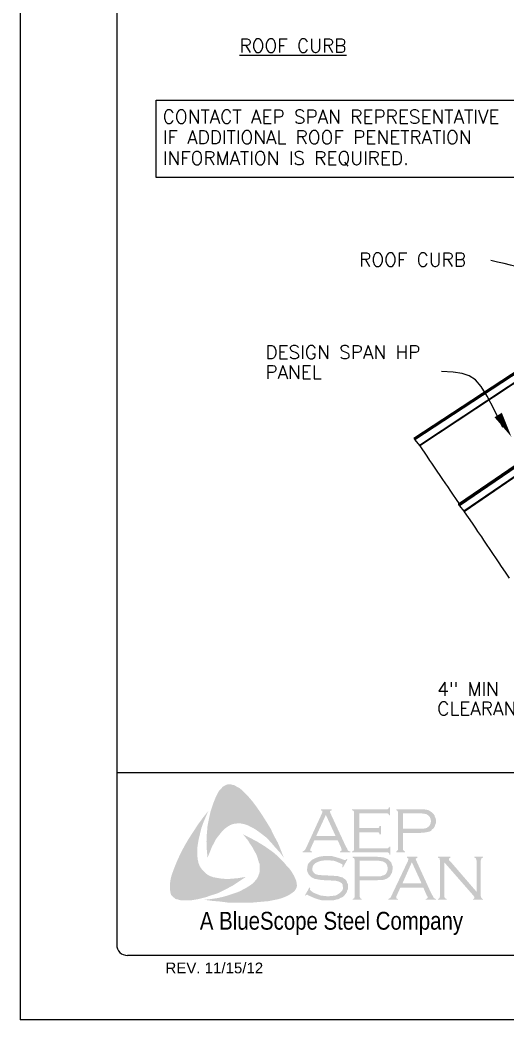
# Model space of a CAD drawing. Extents: x 137.7 to 146.2, y -37.9 to -26.9.
# Drawn here: x 137.71 to 140.54, y -37.87 to -32.06 of the extents above; entities that cross this region are included whole.
import ezdxf

# ---------------------------------------------------------------- set-up
doc = ezdxf.new("R2010")
doc.units = 0
doc.header["$LTSCALE"] = 0.5
doc.header["$MEASUREMENT"] = 0
doc.layers.get('0').update_dxf_attribs({"linetype": 'CONTINUOUS'})
for name, color, linetype in [('BORDER', 9, 'CONTINUOUS'), ('DIM', 4, 'CONTINUOUS'), ('DWG', 2, 'CONTINUOUS'), ('LAYER_1', 160, 'CONTINUOUS')]:
    doc.layers.add(name, color=color, linetype=linetype)
doc.styles.add('ROMAND', font='romand.shx')
doc.styles.get("Standard").update_dxf_attribs({"font": 'romans.shx'})
doc.styles.add('STD', font='simplex.shx', dxfattribs={"height": 0.125})

msp = doc.modelspace()

# ---------------------------------------------------------------- hatches: boundary and pattern name
at = {"layer": 'LAYER_1'}
for points in [[(139.0567, -36.5982), (139.085, -36.6366), (139.1113, -36.675), (139.1356, -36.7135), (139.1619, -36.756), (139.1822, -36.7985), (139.2044, -36.839), (139.2226, -36.8835), (139.2388, -36.926), (139.2166, -36.8956), (139.1903, -36.8673), (139.166, -36.839), (139.1397, -36.8106), (139.1113, -36.7884), (139.081, -36.7661), (139.0648, -36.756), (139.0486, -36.7479), (139.0304, -36.7378), (139.0122, -36.7317), (138.994, -36.7277), (138.9798, -36.7256), (138.9616, -36.7277), (138.9454, -36.7297), (138.9292, -36.7358), (138.9151, -36.7438), (138.9009, -36.754), (138.8888, -36.7641), (138.8726, -36.7823), (138.8584, -36.8005), (138.8442, -36.8187), (138.8341, -36.839), (138.822, -36.8612), (138.8139, -36.8814), (138.7957, -36.926), (138.7916, -36.8814), (138.7896, -36.8329), (138.7916, -36.7884), (138.7957, -36.7418), (138.8038, -36.6993), (138.8139, -36.6548), (138.8281, -36.6123), (138.8442, -36.5719), (138.8564, -36.5476), (138.8645, -36.5354), (138.8746, -36.5253), (138.8827, -36.5152), (138.8948, -36.5071), (138.907, -36.501), (138.9211, -36.499), (138.9313, -36.499), (138.9414, -36.5031), (138.9535, -36.5051), (138.9616, -36.5111), (138.9818, -36.5213), (138.998, -36.5354), (139.0142, -36.5516), (139.0304, -36.5678), (139.0567, -36.5982)], [(138.739, -36.9381), (138.7431, -36.9563), (138.7491, -36.9725), (138.7572, -36.9867), (138.7694, -37.0008), (138.7815, -37.013), (138.7957, -37.0251), (138.8119, -37.0332), (138.8281, -37.0393), (138.8503, -37.0433), (138.8746, -37.0474), (138.8989, -37.0494), (138.9232, -37.0494), (138.9474, -37.0474), (138.9717, -37.0453), (139.0183, -37.0373), (138.9798, -37.0636), (138.9394, -37.0899), (138.8969, -37.1121), (138.8564, -37.1324), (138.8119, -37.1465), (138.7896, -37.1546), (138.7653, -37.1607), (138.7431, -37.1668), (138.7188, -37.1708), (138.6945, -37.1748), (138.6723, -37.1748), (138.6459, -37.1748), (138.6358, -37.1728), (138.6237, -37.1688), (138.6115, -37.1668), (138.6035, -37.1607), (138.5933, -37.1526), (138.5852, -37.1445), (138.5812, -37.1344), (138.5792, -37.1243), (138.5771, -37.104), (138.5771, -37.0838), (138.5792, -37.0615), (138.5832, -37.0413), (138.5893, -37.0211), (138.6035, -36.9826), (138.6217, -36.9381), (138.6419, -36.8956), (138.6642, -36.8531), (138.6884, -36.8126), (138.7147, -36.7722), (138.7411, -36.7317), (138.7694, -36.6933), (138.7997, -36.6548), (138.7714, -36.7216), (138.7593, -36.756), (138.7512, -36.7904), (138.7431, -36.8248), (138.737, -36.8632), (138.737, -36.8814), (138.737, -36.8997), (138.737, -36.9199), (138.739, -36.9381)], [(139.6779, -36.7782), (139.6779, -36.8713), (139.8378, -36.8713), (139.8438, -36.8713), (139.8479, -36.8673), (139.8519, -36.8653), (139.8519, -36.8612), (139.858, -36.8612), (139.858, -36.9077), (139.8519, -36.9077), (139.8519, -36.9017), (139.8479, -36.8976), (139.8438, -36.8956), (139.8378, -36.8956), (139.6354, -36.8956), (139.6354, -36.8895), (139.6435, -36.8875), (139.6455, -36.8835), (139.6476, -36.8814), (139.6476, -36.8734), (139.6476, -36.6649), (139.6476, -36.6589), (139.6455, -36.6548), (139.6415, -36.6508), (139.6354, -36.6508), (139.6354, -36.6447), (139.8357, -36.6447), (139.8418, -36.6447), (139.8459, -36.6427), (139.8479, -36.6386), (139.8519, -36.6326), (139.856, -36.6326), (139.856, -36.6791), (139.8519, -36.6791), (139.8479, -36.673), (139.8459, -36.671), (139.8418, -36.669), (139.8357, -36.669), (139.6779, -36.669), (139.6779, -36.754), (139.7811, -36.754), (139.7872, -36.754), (139.7912, -36.7519), (139.7953, -36.7479), (139.7953, -36.7418), (139.8034, -36.7418), (139.8034, -36.7904), (139.7953, -36.7904), (139.7953, -36.7843), (139.7912, -36.7803), (139.7872, -36.7782), (139.7811, -36.7782), (139.6779, -36.7782)], [(139.2975, -37.0292), (139.3076, -37.0514), (139.3117, -37.0615), (139.3137, -37.0757), (139.3157, -37.0878), (139.3137, -37.098), (139.3076, -37.1101), (139.3016, -37.1202), (139.2854, -37.1324), (139.2672, -37.1445), (139.2489, -37.1526), (139.2287, -37.1607), (139.2085, -37.1668), (139.1882, -37.1708), (139.1478, -37.1789), (139.1012, -37.1829), (139.0567, -37.187), (139.0081, -37.187), (138.9616, -37.187), (138.9151, -37.187), (138.8685, -37.1809), (138.822, -37.1769), (138.7775, -37.1708), (138.8139, -37.1668), (138.8544, -37.1607), (138.8908, -37.1526), (138.9292, -37.1404), (138.9657, -37.1283), (138.9818, -37.1222), (139.0001, -37.1121), (139.0162, -37.104), (139.0324, -37.0939), (139.0486, -37.0838), (139.0648, -37.0696), (139.0749, -37.0575), (139.085, -37.0453), (139.0911, -37.0312), (139.0972, -37.015), (139.0992, -36.9988), (139.0992, -36.9826), (139.0992, -36.9644), (139.0931, -36.9502), (139.0871, -36.928), (139.079, -36.9057), (139.0668, -36.8855), (139.0567, -36.8653), (139.0425, -36.845), (139.0304, -36.8248), (139.0021, -36.7904), (139.0425, -36.8106), (139.085, -36.8329), (139.1275, -36.8592), (139.168, -36.8875), (139.1862, -36.9017), (139.2044, -36.9179), (139.2226, -36.9361), (139.2388, -36.9523), (139.255, -36.9725), (139.2712, -36.9887), (139.2854, -37.0089), (139.2975, -37.0292)], [(139.6091, -36.9361), (139.5828, -36.9826), (139.5788, -36.9806), (139.5808, -36.9705), (139.5808, -36.9664), (139.5788, -36.9644), (139.5666, -36.9583), (139.5484, -36.9502), (139.5302, -36.9442), (139.51, -36.9421), (139.4897, -36.9421), (139.4735, -36.9421), (139.4574, -36.9442), (139.4432, -36.9482), (139.429, -36.9543), (139.4189, -36.9604), (139.4108, -36.9705), (139.4068, -36.9786), (139.4047, -36.9907), (139.4047, -36.9988), (139.4088, -37.0069), (139.4149, -37.015), (139.423, -37.0211), (139.4331, -37.0251), (139.4472, -37.0271), (139.4897, -37.0292), (139.5262, -37.0312), (139.5525, -37.0332), (139.5666, -37.0373), (139.5808, -37.0413), (139.5889, -37.0474), (139.595, -37.0514), (139.601, -37.0575), (139.6051, -37.0636), (139.6071, -37.0717), (139.6111, -37.0777), (139.6132, -37.0878), (139.6132, -37.0959), (139.6111, -37.1121), (139.6071, -37.1182), (139.6051, -37.1263), (139.601, -37.1324), (139.597, -37.1384), (139.5848, -37.1526), (139.5767, -37.1566), (139.5666, -37.1607), (139.5585, -37.1668), (139.5464, -37.1688), (139.5241, -37.1748), (139.4978, -37.1748), (139.4695, -37.1748), (139.4553, -37.1728), (139.4412, -37.1688), (139.4169, -37.1607), (139.3845, -37.1465), (139.3744, -37.1404), (139.3704, -37.1425), (139.3663, -37.1465), (139.3623, -37.1445), (139.3886, -37.098), (139.3926, -37.102), (139.3906, -37.1121), (139.3926, -37.1141), (139.3967, -37.1182), (139.4128, -37.1303), (139.4331, -37.1384), (139.4553, -37.1465), (139.4756, -37.1485), (139.4958, -37.1506), (139.5181, -37.1485), (139.5383, -37.1465), (139.5545, -37.1384), (139.5666, -37.1303), (139.5747, -37.1222), (139.5808, -37.1141), (139.5828, -37.106), (139.5828, -37.098), (139.5808, -37.0858), (139.5808, -37.0818), (139.5767, -37.0757), (139.5687, -37.0696), (139.5565, -37.0636), (139.5464, -37.0615), (139.5383, -37.0595), (139.4837, -37.0575), (139.4553, -37.0555), (139.4331, -37.0514), (139.4189, -37.0494), (139.4027, -37.0413), (139.3967, -37.0373), (139.3926, -37.0332), (139.3865, -37.0271), (139.3825, -37.0211), (139.3784, -37.013), (139.3764, -37.0069), (139.3744, -36.9988), (139.3744, -36.9927), (139.3764, -36.9786), (139.3784, -36.9664), (139.3845, -36.9563), (139.3946, -36.9462), (139.4027, -36.9381), (139.4128, -36.9341), (139.423, -36.928), (139.4351, -36.9239), (139.4472, -36.9199), (139.4614, -36.9179), (139.4756, -36.9158), (139.4918, -36.9158), (139.516, -36.9158), (139.5383, -36.9219), (139.5606, -36.928), (139.5869, -36.9381), (139.595, -36.9401), (139.599, -36.9381), (139.603, -36.9341), (139.6091, -36.9361)], [(140.1716, -36.9523), (140.1716, -37.1485), (140.1737, -37.1566), (140.1757, -37.1607), (140.1797, -37.1627), (140.1858, -37.1668), (140.1858, -37.1708), (140.1352, -37.1708), (140.1352, -37.1668), (140.1413, -37.1627), (140.1453, -37.1607), (140.1453, -37.1566), (140.1474, -37.1485), (140.1474, -36.9421), (140.1453, -36.9361), (140.1453, -36.93), (140.1413, -36.928), (140.1352, -36.926), (140.1352, -36.9199), (140.2081, -36.9199), (140.2081, -36.926), (140.2, -36.93), (140.2, -36.932), (140.2, -36.9341), (140.2, -36.9401), (140.2081, -36.9482), (140.3598, -37.1243), (140.3598, -36.9421), (140.3578, -36.9361), (140.3558, -36.93), (140.3538, -36.928), (140.3477, -36.926), (140.3477, -36.9199), (140.3963, -36.9199), (140.3963, -36.926), (140.3902, -36.928), (140.3882, -36.93), (140.3861, -36.9361), (140.3841, -36.9421), (140.3841, -37.1485), (140.3861, -37.1566), (140.3882, -37.1607), (140.3902, -37.1627), (140.3963, -37.1668), (140.3963, -37.1708), (140.3396, -37.1708), (140.3396, -37.1668), (140.3457, -37.1627), (140.3477, -37.1607), (140.3477, -37.1587), (140.3457, -37.1526), (140.3396, -37.1445), (140.1716, -36.9523)]]:
    msp.add_hatch(color=7, dxfattribs=at).paths.add_polyline_path(points)
h = msp.add_hatch(color=7, dxfattribs=at)
edge = h.paths.add_edge_path(flags=16)
edge.add_spline(control_points=[(139.5403, -36.8005), (139.5403, -36.8005), (139.4837, -36.6771), (139.4837, -36.6771), (139.4837, -36.6771), (139.427, -36.8005), (139.427, -36.8005), (139.427, -36.8005), (139.5403, -36.8005), (139.5403, -36.8005), (139.5403, -36.8005), (139.5403, -36.8005), (139.5403, -36.8005), (139.5403, -36.8005), (139.5403, -36.8005), (139.5403, -36.8005)], knot_values=[0, 0, 0, 0, 1, 1, 1, 2, 2, 2, 3, 3, 3, 4, 4, 4, 5, 5, 5, 5], degree=3, periodic=0)
edge = h.paths.add_edge_path()
edge.add_spline(control_points=[(139.5525, -36.8248), (139.5525, -36.8248), (139.4169, -36.8248), (139.4169, -36.8248), (139.4169, -36.8248), (139.3946, -36.8734), (139.3946, -36.8734), (139.3946, -36.8734), (139.3946, -36.8734), (139.3946, -36.8734), (139.3946, -36.8734), (139.3926, -36.8814), (139.3926, -36.8814), (139.3926, -36.8814), (139.3926, -36.8814), (139.3926, -36.8814), (139.3926, -36.8814), (139.3926, -36.8835), (139.3926, -36.8835), (139.3926, -36.8835), (139.3946, -36.8875), (139.3946, -36.8875), (139.3946, -36.8875), (139.4027, -36.8895), (139.4027, -36.8895), (139.4027, -36.8895), (139.4027, -36.8956), (139.4027, -36.8956), (139.4027, -36.8956), (139.3481, -36.8956), (139.3481, -36.8956), (139.3481, -36.8956), (139.3481, -36.8895), (139.3481, -36.8895), (139.3481, -36.8895), (139.3481, -36.8895), (139.3481, -36.8895), (139.3481, -36.8895), (139.3542, -36.8875), (139.3542, -36.8875), (139.3542, -36.8875), (139.3582, -36.8835), (139.3582, -36.8835), (139.3582, -36.8835), (139.3582, -36.8835), (139.3582, -36.8835), (139.3582, -36.8835), (139.3643, -36.8774), (139.3643, -36.8774), (139.3643, -36.8774), (139.3704, -36.8653), (139.3704, -36.8653), (139.3704, -36.8653), (139.4614, -36.667), (139.4614, -36.667), (139.4614, -36.667), (139.4614, -36.667), (139.4614, -36.667), (139.4614, -36.667), (139.4634, -36.6589), (139.4634, -36.6589), (139.4634, -36.6589), (139.4634, -36.6589), (139.4634, -36.6589), (139.4634, -36.6589), (139.4634, -36.6548), (139.4634, -36.6548), (139.4634, -36.6548), (139.4614, -36.6528), (139.4614, -36.6528), (139.4614, -36.6528), (139.4553, -36.6508), (139.4553, -36.6508), (139.4553, -36.6508), (139.4553, -36.6447), (139.4553, -36.6447), (139.4553, -36.6447), (139.5181, -36.6447), (139.5181, -36.6447), (139.5181, -36.6447), (139.5181, -36.6508), (139.5181, -36.6508), (139.5181, -36.6508), (139.5181, -36.6508), (139.5181, -36.6508), (139.5181, -36.6508), (139.51, -36.6528), (139.51, -36.6528), (139.51, -36.6528), (139.5079, -36.6548), (139.5079, -36.6548), (139.5079, -36.6548), (139.5079, -36.6589), (139.5079, -36.6589), (139.5079, -36.6589), (139.5079, -36.6589), (139.5079, -36.6589), (139.5079, -36.6589), (139.51, -36.667), (139.51, -36.667), (139.51, -36.667), (139.599, -36.8592), (139.599, -36.8592), (139.599, -36.8592), (139.599, -36.8592), (139.599, -36.8592), (139.599, -36.8592), (139.6071, -36.8734), (139.6071, -36.8734), (139.6071, -36.8734), (139.6111, -36.8835), (139.6111, -36.8835), (139.6111, -36.8835), (139.6111, -36.8835), (139.6111, -36.8835), (139.6111, -36.8835), (139.6152, -36.8875), (139.6152, -36.8875), (139.6152, -36.8875), (139.6253, -36.8895), (139.6253, -36.8895), (139.6253, -36.8895), (139.6253, -36.8956), (139.6253, -36.8956), (139.6253, -36.8956), (139.5666, -36.8956), (139.5666, -36.8956), (139.5666, -36.8956), (139.5666, -36.8895), (139.5666, -36.8895), (139.5666, -36.8895), (139.5666, -36.8895), (139.5666, -36.8895), (139.5666, -36.8895), (139.5707, -36.8875), (139.5707, -36.8875), (139.5707, -36.8875), (139.5727, -36.8875), (139.5727, -36.8875), (139.5727, -36.8875), (139.5747, -36.8835), (139.5747, -36.8835), (139.5747, -36.8835), (139.5767, -36.8814), (139.5767, -36.8814), (139.5767, -36.8814), (139.5767, -36.8814), (139.5767, -36.8814), (139.5767, -36.8814), (139.5747, -36.8774), (139.5747, -36.8774), (139.5747, -36.8774), (139.5727, -36.8693), (139.5727, -36.8693), (139.5727, -36.8693), (139.5525, -36.8248), (139.5525, -36.8248), (139.5525, -36.8248), (139.5525, -36.8248), (139.5525, -36.8248), (139.5525, -36.8248), (139.5525, -36.8248), (139.5525, -36.8248)], knot_values=[0, 0, 0, 0, 1, 1, 1, 2, 2, 2, 3, 3, 3, 4, 4, 4, 5, 5, 5, 6, 6, 6, 7, 7, 7, 8, 8, 8, 9, 9, 9, 10, 10, 10, 11, 11, 11, 12, 12, 12, 13, 13, 13, 14, 14, 14, 15, 15, 15, 16, 16, 16, 17, 17, 17, 18, 18, 18, 19, 19, 19, 20, 20, 20, 21, 21, 21, 22, 22, 22, 23, 23, 23, 24, 24, 24, 25, 25, 25, 26, 26, 26, 27, 27, 27, 28, 28, 28, 29, 29, 29, 30, 30, 30, 31, 31, 31, 32, 32, 32, 33, 33, 33, 34, 34, 34, 35, 35, 35, 36, 36, 36, 37, 37, 37, 38, 38, 38, 39, 39, 39, 40, 40, 40, 41, 41, 41, 42, 42, 42, 43, 43, 43, 44, 44, 44, 45, 45, 45, 46, 46, 46, 47, 47, 47, 48, 48, 48, 49, 49, 49, 50, 50, 50, 51, 51, 51, 52, 52, 52, 53, 53, 53, 54, 54, 54, 54], degree=3, periodic=0)
h = msp.add_hatch(color=7, dxfattribs=at)
edge = h.paths.add_edge_path(flags=16)
edge.add_spline(control_points=[(139.9329, -36.758), (139.9329, -36.758), (140.026, -36.758), (140.026, -36.758), (140.026, -36.758), (140.026, -36.758), (140.026, -36.758), (140.026, -36.758), (140.0442, -36.758), (140.0442, -36.758), (140.0442, -36.758), (140.0583, -36.756), (140.0583, -36.756), (140.0583, -36.756), (140.0583, -36.756), (140.0583, -36.756), (140.0583, -36.756), (140.0684, -36.754), (140.0684, -36.754), (140.0684, -36.754), (140.0745, -36.7499), (140.0745, -36.7499), (140.0745, -36.7499), (140.0745, -36.7499), (140.0745, -36.7499), (140.0745, -36.7499), (140.0826, -36.7438), (140.0826, -36.7438), (140.0826, -36.7438), (140.0887, -36.7358), (140.0887, -36.7358), (140.0887, -36.7358), (140.0927, -36.7256), (140.0927, -36.7256), (140.0927, -36.7256), (140.0948, -36.7135), (140.0948, -36.7135), (140.0948, -36.7135), (140.0948, -36.7135), (140.0948, -36.7135), (140.0948, -36.7135), (140.0927, -36.7014), (140.0927, -36.7014), (140.0927, -36.7014), (140.0887, -36.6912), (140.0887, -36.6912), (140.0887, -36.6912), (140.0826, -36.6831), (140.0826, -36.6831), (140.0826, -36.6831), (140.0745, -36.6771), (140.0745, -36.6771), (140.0745, -36.6771), (140.0745, -36.6771), (140.0745, -36.6771), (140.0745, -36.6771), (140.0684, -36.673), (140.0684, -36.673), (140.0684, -36.673), (140.0583, -36.671), (140.0583, -36.671), (140.0583, -36.671), (140.0583, -36.671), (140.0583, -36.671), (140.0583, -36.671), (140.0442, -36.669), (140.0442, -36.669), (140.0442, -36.669), (140.026, -36.669), (140.026, -36.669), (140.026, -36.669), (139.9329, -36.669), (139.9329, -36.669), (139.9329, -36.669), (139.9329, -36.758), (139.9329, -36.758), (139.9329, -36.758), (139.9329, -36.758), (139.9329, -36.758), (139.9329, -36.758), (139.9329, -36.758), (139.9329, -36.758)], knot_values=[0, 0, 0, 0, 1, 1, 1, 2, 2, 2, 3, 3, 3, 4, 4, 4, 5, 5, 5, 6, 6, 6, 7, 7, 7, 8, 8, 8, 9, 9, 9, 10, 10, 10, 11, 11, 11, 12, 12, 12, 13, 13, 13, 14, 14, 14, 15, 15, 15, 16, 16, 16, 17, 17, 17, 18, 18, 18, 19, 19, 19, 20, 20, 20, 21, 21, 21, 22, 22, 22, 23, 23, 23, 24, 24, 24, 25, 25, 25, 26, 26, 26, 27, 27, 27, 27], degree=3, periodic=0)
edge = h.paths.add_edge_path()
edge.add_spline(control_points=[(139.9329, -36.7823), (139.9329, -36.7823), (139.9329, -36.8754), (139.9329, -36.8754), (139.9329, -36.8754), (139.9329, -36.8754), (139.9329, -36.8754), (139.9329, -36.8754), (139.9329, -36.8814), (139.9329, -36.8814), (139.9329, -36.8814), (139.9349, -36.8835), (139.9349, -36.8835), (139.9349, -36.8835), (139.9349, -36.8835), (139.9349, -36.8835), (139.9349, -36.8835), (139.9389, -36.8875), (139.9389, -36.8875), (139.9389, -36.8875), (139.943, -36.8895), (139.943, -36.8895), (139.943, -36.8895), (139.943, -36.8956), (139.943, -36.8956), (139.943, -36.8956), (139.8924, -36.8956), (139.8924, -36.8956), (139.8924, -36.8956), (139.8924, -36.8895), (139.8924, -36.8895), (139.8924, -36.8895), (139.8924, -36.8895), (139.8924, -36.8895), (139.8924, -36.8895), (139.8965, -36.8875), (139.8965, -36.8875), (139.8965, -36.8875), (139.9005, -36.8835), (139.9005, -36.8835), (139.9005, -36.8835), (139.9005, -36.8835), (139.9005, -36.8835), (139.9005, -36.8835), (139.9025, -36.8814), (139.9025, -36.8814), (139.9025, -36.8814), (139.9025, -36.8754), (139.9025, -36.8754), (139.9025, -36.8754), (139.9025, -36.6629), (139.9025, -36.6629), (139.9025, -36.6629), (139.9025, -36.6629), (139.9025, -36.6629), (139.9025, -36.6629), (139.9025, -36.6589), (139.9025, -36.6589), (139.9025, -36.6589), (139.9005, -36.6548), (139.9005, -36.6548), (139.9005, -36.6548), (139.9005, -36.6548), (139.9005, -36.6548), (139.9005, -36.6548), (139.8965, -36.6508), (139.8965, -36.6508), (139.8965, -36.6508), (139.8924, -36.6508), (139.8924, -36.6508), (139.8924, -36.6508), (139.8924, -36.6447), (139.8924, -36.6447), (139.8924, -36.6447), (140.0239, -36.6447), (140.0239, -36.6447), (140.0239, -36.6447), (140.0239, -36.6447), (140.0239, -36.6447), (140.0239, -36.6447), (140.0482, -36.6447), (140.0482, -36.6447), (140.0482, -36.6447), (140.0684, -36.6467), (140.0684, -36.6467), (140.0684, -36.6467), (140.0684, -36.6467), (140.0684, -36.6467), (140.0684, -36.6467), (140.0826, -36.6508), (140.0826, -36.6508), (140.0826, -36.6508), (140.0948, -36.6589), (140.0948, -36.6589), (140.0948, -36.6589), (140.0948, -36.6589), (140.0948, -36.6589), (140.0948, -36.6589), (140.1008, -36.6629), (140.1008, -36.6629), (140.1008, -36.6629), (140.1049, -36.667), (140.1049, -36.667), (140.1049, -36.667), (140.115, -36.6791), (140.115, -36.6791), (140.115, -36.6791), (140.115, -36.6791), (140.115, -36.6791), (140.115, -36.6791), (140.117, -36.6872), (140.117, -36.6872), (140.117, -36.6872), (140.1211, -36.6953), (140.1211, -36.6953), (140.1211, -36.6953), (140.1231, -36.7034), (140.1231, -36.7034), (140.1231, -36.7034), (140.1231, -36.7135), (140.1231, -36.7135), (140.1231, -36.7135), (140.1231, -36.7135), (140.1231, -36.7135), (140.1231, -36.7135), (140.1231, -36.7256), (140.1231, -36.7256), (140.1231, -36.7256), (140.119, -36.7358), (140.119, -36.7358), (140.119, -36.7358), (140.115, -36.7479), (140.115, -36.7479), (140.115, -36.7479), (140.1089, -36.756), (140.1089, -36.756), (140.1089, -36.756), (140.1089, -36.756), (140.1089, -36.756), (140.1089, -36.756), (140.1008, -36.7621), (140.1008, -36.7621), (140.1008, -36.7621), (140.0948, -36.7702), (140.0948, -36.7702), (140.0948, -36.7702), (140.0867, -36.7742), (140.0867, -36.7742), (140.0867, -36.7742), (140.0765, -36.7762), (140.0765, -36.7762), (140.0765, -36.7762), (140.0765, -36.7762), (140.0765, -36.7762), (140.0765, -36.7762), (140.0664, -36.7782), (140.0664, -36.7782), (140.0664, -36.7782), (140.0543, -36.7803), (140.0543, -36.7803), (140.0543, -36.7803), (140.0239, -36.7823), (140.0239, -36.7823), (140.0239, -36.7823), (139.9329, -36.7823), (139.9329, -36.7823), (139.9329, -36.7823), (139.9329, -36.7823), (139.9329, -36.7823), (139.9329, -36.7823), (139.9329, -36.7823), (139.9329, -36.7823)], knot_values=[0, 0, 0, 0, 1, 1, 1, 2, 2, 2, 3, 3, 3, 4, 4, 4, 5, 5, 5, 6, 6, 6, 7, 7, 7, 8, 8, 8, 9, 9, 9, 10, 10, 10, 11, 11, 11, 12, 12, 12, 13, 13, 13, 14, 14, 14, 15, 15, 15, 16, 16, 16, 17, 17, 17, 18, 18, 18, 19, 19, 19, 20, 20, 20, 21, 21, 21, 22, 22, 22, 23, 23, 23, 24, 24, 24, 25, 25, 25, 26, 26, 26, 27, 27, 27, 28, 28, 28, 29, 29, 29, 30, 30, 30, 31, 31, 31, 32, 32, 32, 33, 33, 33, 34, 34, 34, 35, 35, 35, 36, 36, 36, 37, 37, 37, 38, 38, 38, 39, 39, 39, 40, 40, 40, 41, 41, 41, 42, 42, 42, 43, 43, 43, 44, 44, 44, 45, 45, 45, 46, 46, 46, 47, 47, 47, 48, 48, 48, 49, 49, 49, 50, 50, 50, 51, 51, 51, 52, 52, 52, 53, 53, 53, 54, 54, 54, 55, 55, 55, 56, 56, 56, 57, 57, 57, 57], degree=3, periodic=0)
h = msp.add_hatch(color=7, dxfattribs=at)
edge = h.paths.add_edge_path(flags=16)
edge.add_spline(control_points=[(139.6799, -37.0352), (139.6799, -37.0352), (139.775, -37.0352), (139.775, -37.0352), (139.775, -37.0352), (139.775, -37.0352), (139.775, -37.0352), (139.775, -37.0352), (139.7933, -37.0352), (139.7933, -37.0352), (139.7933, -37.0352), (139.8054, -37.0332), (139.8054, -37.0332), (139.8054, -37.0332), (139.8054, -37.0332), (139.8054, -37.0332), (139.8054, -37.0332), (139.8155, -37.0292), (139.8155, -37.0292), (139.8155, -37.0292), (139.8236, -37.0271), (139.8236, -37.0271), (139.8236, -37.0271), (139.8236, -37.0271), (139.8236, -37.0271), (139.8236, -37.0271), (139.8317, -37.0211), (139.8317, -37.0211), (139.8317, -37.0211), (139.8378, -37.0109), (139.8378, -37.0109), (139.8378, -37.0109), (139.8418, -37.0008), (139.8418, -37.0008), (139.8418, -37.0008), (139.8438, -36.9887), (139.8438, -36.9887), (139.8438, -36.9887), (139.8438, -36.9887), (139.8438, -36.9887), (139.8438, -36.9887), (139.8418, -36.9786), (139.8418, -36.9786), (139.8418, -36.9786), (139.8378, -36.9664), (139.8378, -36.9664), (139.8378, -36.9664), (139.8317, -36.9583), (139.8317, -36.9583), (139.8317, -36.9583), (139.8236, -36.9523), (139.8236, -36.9523), (139.8236, -36.9523), (139.8236, -36.9523), (139.8236, -36.9523), (139.8236, -36.9523), (139.8155, -36.9482), (139.8155, -36.9482), (139.8155, -36.9482), (139.8054, -36.9462), (139.8054, -36.9462), (139.8054, -36.9462), (139.8054, -36.9462), (139.8054, -36.9462), (139.8054, -36.9462), (139.7933, -36.9442), (139.7933, -36.9442), (139.7933, -36.9442), (139.775, -36.9442), (139.775, -36.9442), (139.775, -36.9442), (139.6799, -36.9442), (139.6799, -36.9442), (139.6799, -36.9442), (139.6799, -37.0352), (139.6799, -37.0352), (139.6799, -37.0352), (139.6799, -37.0352), (139.6799, -37.0352), (139.6799, -37.0352), (139.6799, -37.0352), (139.6799, -37.0352)], knot_values=[0, 0, 0, 0, 1, 1, 1, 2, 2, 2, 3, 3, 3, 4, 4, 4, 5, 5, 5, 6, 6, 6, 7, 7, 7, 8, 8, 8, 9, 9, 9, 10, 10, 10, 11, 11, 11, 12, 12, 12, 13, 13, 13, 14, 14, 14, 15, 15, 15, 16, 16, 16, 17, 17, 17, 18, 18, 18, 19, 19, 19, 20, 20, 20, 21, 21, 21, 22, 22, 22, 23, 23, 23, 24, 24, 24, 25, 25, 25, 26, 26, 26, 27, 27, 27, 27], degree=3, periodic=0)
edge = h.paths.add_edge_path()
edge.add_spline(control_points=[(139.6799, -37.0575), (139.6799, -37.0575), (139.6799, -37.1526), (139.6799, -37.1526), (139.6799, -37.1526), (139.6799, -37.1526), (139.6799, -37.1526), (139.6799, -37.1526), (139.682, -37.1566), (139.682, -37.1566), (139.682, -37.1566), (139.684, -37.1607), (139.684, -37.1607), (139.684, -37.1607), (139.684, -37.1607), (139.684, -37.1607), (139.684, -37.1607), (139.686, -37.1627), (139.686, -37.1627), (139.686, -37.1627), (139.6921, -37.1668), (139.6921, -37.1668), (139.6921, -37.1668), (139.6921, -37.1708), (139.6921, -37.1708), (139.6921, -37.1708), (139.6395, -37.1708), (139.6395, -37.1708), (139.6395, -37.1708), (139.6395, -37.1668), (139.6395, -37.1668), (139.6395, -37.1668), (139.6395, -37.1668), (139.6395, -37.1668), (139.6395, -37.1668), (139.6455, -37.1627), (139.6455, -37.1627), (139.6455, -37.1627), (139.6496, -37.1607), (139.6496, -37.1607), (139.6496, -37.1607), (139.6496, -37.1607), (139.6496, -37.1607), (139.6496, -37.1607), (139.6496, -37.1566), (139.6496, -37.1566), (139.6496, -37.1566), (139.6516, -37.1526), (139.6516, -37.1526), (139.6516, -37.1526), (139.6516, -36.9381), (139.6516, -36.9381), (139.6516, -36.9381), (139.6516, -36.9381), (139.6516, -36.9381), (139.6516, -36.9381), (139.6496, -36.9341), (139.6496, -36.9341), (139.6496, -36.9341), (139.6496, -36.93), (139.6496, -36.93), (139.6496, -36.93), (139.6496, -36.93), (139.6496, -36.93), (139.6496, -36.93), (139.6455, -36.928), (139.6455, -36.928), (139.6455, -36.928), (139.6395, -36.926), (139.6395, -36.926), (139.6395, -36.926), (139.6395, -36.9199), (139.6395, -36.9199), (139.6395, -36.9199), (139.771, -36.9199), (139.771, -36.9199), (139.771, -36.9199), (139.771, -36.9199), (139.771, -36.9199), (139.771, -36.9199), (139.7953, -36.9219), (139.7953, -36.9219), (139.7953, -36.9219), (139.8155, -36.9239), (139.8155, -36.9239), (139.8155, -36.9239), (139.8155, -36.9239), (139.8155, -36.9239), (139.8155, -36.9239), (139.8297, -36.928), (139.8297, -36.928), (139.8297, -36.928), (139.8438, -36.9341), (139.8438, -36.9341), (139.8438, -36.9341), (139.8438, -36.9341), (139.8438, -36.9341), (139.8438, -36.9341), (139.8479, -36.9381), (139.8479, -36.9381), (139.8479, -36.9381), (139.854, -36.9442), (139.854, -36.9442), (139.854, -36.9442), (139.8641, -36.9543), (139.8641, -36.9543), (139.8641, -36.9543), (139.8641, -36.9543), (139.8641, -36.9543), (139.8641, -36.9543), (139.8661, -36.9624), (139.8661, -36.9624), (139.8661, -36.9624), (139.8701, -36.9725), (139.8701, -36.9725), (139.8701, -36.9725), (139.8722, -36.9786), (139.8722, -36.9786), (139.8722, -36.9786), (139.8722, -36.9887), (139.8722, -36.9887), (139.8722, -36.9887), (139.8722, -36.9887), (139.8722, -36.9887), (139.8722, -36.9887), (139.8701, -37.0008), (139.8701, -37.0008), (139.8701, -37.0008), (139.8681, -37.013), (139.8681, -37.013), (139.8681, -37.013), (139.8621, -37.0231), (139.8621, -37.0231), (139.8621, -37.0231), (139.856, -37.0332), (139.856, -37.0332), (139.856, -37.0332), (139.856, -37.0332), (139.856, -37.0332), (139.856, -37.0332), (139.8499, -37.0393), (139.8499, -37.0393), (139.8499, -37.0393), (139.8418, -37.0453), (139.8418, -37.0453), (139.8418, -37.0453), (139.8337, -37.0494), (139.8337, -37.0494), (139.8337, -37.0494), (139.8236, -37.0534), (139.8236, -37.0534), (139.8236, -37.0534), (139.8236, -37.0534), (139.8236, -37.0534), (139.8236, -37.0534), (139.8155, -37.0555), (139.8155, -37.0555), (139.8155, -37.0555), (139.8034, -37.0555), (139.8034, -37.0555), (139.8034, -37.0555), (139.771, -37.0575), (139.771, -37.0575), (139.771, -37.0575), (139.6799, -37.0575), (139.6799, -37.0575), (139.6799, -37.0575), (139.6799, -37.0575), (139.6799, -37.0575), (139.6799, -37.0575), (139.6799, -37.0575), (139.6799, -37.0575)], knot_values=[0, 0, 0, 0, 1, 1, 1, 2, 2, 2, 3, 3, 3, 4, 4, 4, 5, 5, 5, 6, 6, 6, 7, 7, 7, 8, 8, 8, 9, 9, 9, 10, 10, 10, 11, 11, 11, 12, 12, 12, 13, 13, 13, 14, 14, 14, 15, 15, 15, 16, 16, 16, 17, 17, 17, 18, 18, 18, 19, 19, 19, 20, 20, 20, 21, 21, 21, 22, 22, 22, 23, 23, 23, 24, 24, 24, 25, 25, 25, 26, 26, 26, 27, 27, 27, 28, 28, 28, 29, 29, 29, 30, 30, 30, 31, 31, 31, 32, 32, 32, 33, 33, 33, 34, 34, 34, 35, 35, 35, 36, 36, 36, 37, 37, 37, 38, 38, 38, 39, 39, 39, 40, 40, 40, 41, 41, 41, 42, 42, 42, 43, 43, 43, 44, 44, 44, 45, 45, 45, 46, 46, 46, 47, 47, 47, 48, 48, 48, 49, 49, 49, 50, 50, 50, 51, 51, 51, 52, 52, 52, 53, 53, 53, 54, 54, 54, 55, 55, 55, 56, 56, 56, 57, 57, 57, 57], degree=3, periodic=0)
h = msp.add_hatch(color=7, dxfattribs=at)
edge = h.paths.add_edge_path(flags=16)
edge.add_spline(control_points=[(140.0401, -37.0757), (140.0401, -37.0757), (139.9835, -36.9523), (139.9835, -36.9523), (139.9835, -36.9523), (139.9288, -37.0757), (139.9288, -37.0757), (139.9288, -37.0757), (140.0401, -37.0757), (140.0401, -37.0757), (140.0401, -37.0757), (140.0401, -37.0757), (140.0401, -37.0757), (140.0401, -37.0757), (140.0401, -37.0757), (140.0401, -37.0757)], knot_values=[0, 0, 0, 0, 1, 1, 1, 2, 2, 2, 3, 3, 3, 4, 4, 4, 5, 5, 5, 5], degree=3, periodic=0)
edge = h.paths.add_edge_path()
edge.add_spline(control_points=[(140.0502, -37.1), (140.0502, -37.1), (139.9167, -37.1), (139.9167, -37.1), (139.9167, -37.1), (139.8944, -37.1485), (139.8944, -37.1485), (139.8944, -37.1485), (139.8944, -37.1485), (139.8944, -37.1485), (139.8944, -37.1485), (139.8924, -37.1587), (139.8924, -37.1587), (139.8924, -37.1587), (139.8924, -37.1587), (139.8924, -37.1587), (139.8924, -37.1587), (139.8924, -37.1607), (139.8924, -37.1607), (139.8924, -37.1607), (139.8944, -37.1627), (139.8944, -37.1627), (139.8944, -37.1627), (139.9025, -37.1668), (139.9025, -37.1668), (139.9025, -37.1668), (139.9025, -37.1708), (139.9025, -37.1708), (139.9025, -37.1708), (139.8459, -37.1708), (139.8459, -37.1708), (139.8459, -37.1708), (139.8459, -37.1668), (139.8459, -37.1668), (139.8459, -37.1668), (139.8459, -37.1668), (139.8459, -37.1668), (139.8459, -37.1668), (139.8519, -37.1627), (139.8519, -37.1627), (139.8519, -37.1627), (139.858, -37.1607), (139.858, -37.1607), (139.858, -37.1607), (139.858, -37.1607), (139.858, -37.1607), (139.858, -37.1607), (139.8621, -37.1526), (139.8621, -37.1526), (139.8621, -37.1526), (139.8681, -37.1404), (139.8681, -37.1404), (139.8681, -37.1404), (139.9612, -36.9442), (139.9612, -36.9442), (139.9612, -36.9442), (139.9612, -36.9442), (139.9612, -36.9442), (139.9612, -36.9442), (139.9632, -36.9341), (139.9632, -36.9341), (139.9632, -36.9341), (139.9632, -36.9341), (139.9632, -36.9341), (139.9632, -36.9341), (139.9632, -36.93), (139.9632, -36.93), (139.9632, -36.93), (139.9612, -36.93), (139.9612, -36.93), (139.9612, -36.93), (139.9551, -36.926), (139.9551, -36.926), (139.9551, -36.926), (139.9551, -36.9199), (139.9551, -36.9199), (139.9551, -36.9199), (140.0158, -36.9199), (140.0158, -36.9199), (140.0158, -36.9199), (140.0158, -36.926), (140.0158, -36.926), (140.0158, -36.926), (140.0158, -36.926), (140.0158, -36.926), (140.0158, -36.926), (140.0098, -36.93), (140.0098, -36.93), (140.0098, -36.93), (140.0077, -36.93), (140.0077, -36.93), (140.0077, -36.93), (140.0057, -36.9341), (140.0057, -36.9341), (140.0057, -36.9341), (140.0057, -36.9341), (140.0057, -36.9341), (140.0057, -36.9341), (140.0098, -36.9442), (140.0098, -36.9442), (140.0098, -36.9442), (140.0968, -37.1344), (140.0968, -37.1344), (140.0968, -37.1344), (140.0968, -37.1344), (140.0968, -37.1344), (140.0968, -37.1344), (140.1069, -37.1506), (140.1069, -37.1506), (140.1069, -37.1506), (140.1109, -37.1607), (140.1109, -37.1607), (140.1109, -37.1607), (140.1109, -37.1607), (140.1109, -37.1607), (140.1109, -37.1607), (140.117, -37.1627), (140.117, -37.1627), (140.117, -37.1627), (140.1231, -37.1668), (140.1231, -37.1668), (140.1231, -37.1668), (140.1231, -37.1708), (140.1231, -37.1708), (140.1231, -37.1708), (140.0644, -37.1708), (140.0644, -37.1708), (140.0644, -37.1708), (140.0644, -37.1668), (140.0644, -37.1668), (140.0644, -37.1668), (140.0644, -37.1668), (140.0644, -37.1668), (140.0644, -37.1668), (140.0684, -37.1647), (140.0684, -37.1647), (140.0684, -37.1647), (140.0725, -37.1627), (140.0725, -37.1627), (140.0725, -37.1627), (140.0745, -37.1607), (140.0745, -37.1607), (140.0745, -37.1607), (140.0745, -37.1566), (140.0745, -37.1566), (140.0745, -37.1566), (140.0745, -37.1566), (140.0745, -37.1566), (140.0745, -37.1566), (140.0745, -37.1526), (140.0745, -37.1526), (140.0745, -37.1526), (140.0705, -37.1465), (140.0705, -37.1465), (140.0705, -37.1465), (140.0502, -37.1), (140.0502, -37.1), (140.0502, -37.1), (140.0502, -37.1), (140.0502, -37.1), (140.0502, -37.1), (140.0502, -37.1), (140.0502, -37.1)], knot_values=[0, 0, 0, 0, 1, 1, 1, 2, 2, 2, 3, 3, 3, 4, 4, 4, 5, 5, 5, 6, 6, 6, 7, 7, 7, 8, 8, 8, 9, 9, 9, 10, 10, 10, 11, 11, 11, 12, 12, 12, 13, 13, 13, 14, 14, 14, 15, 15, 15, 16, 16, 16, 17, 17, 17, 18, 18, 18, 19, 19, 19, 20, 20, 20, 21, 21, 21, 22, 22, 22, 23, 23, 23, 24, 24, 24, 25, 25, 25, 26, 26, 26, 27, 27, 27, 28, 28, 28, 29, 29, 29, 30, 30, 30, 31, 31, 31, 32, 32, 32, 33, 33, 33, 34, 34, 34, 35, 35, 35, 36, 36, 36, 37, 37, 37, 38, 38, 38, 39, 39, 39, 40, 40, 40, 41, 41, 41, 42, 42, 42, 43, 43, 43, 44, 44, 44, 45, 45, 45, 46, 46, 46, 47, 47, 47, 48, 48, 48, 49, 49, 49, 50, 50, 50, 51, 51, 51, 52, 52, 52, 53, 53, 53, 54, 54, 54, 54], degree=3, periodic=0)

# ---------------------------------------------------------------- linework, layer by layer
at = {"color": 5}
msp.add_lwpolyline([(138.4964, -32.5207), (140.8256, -32.5207), (140.8256, -32.9709), (138.4964, -32.9709)], close=True, dxfattribs=at)
at = {"layer": 'BORDER'}
for p, q in [((137.7055, -26.8697), (137.7055, -37.8697)), ((138.268, -27.3072), (138.268, -37.4322)), ((145.8305, -36.4322), (138.268, -36.4322)), ((145.768, -37.4947), (138.3305, -37.4947)), ((146.2055, -37.8697), (137.7055, -37.8697))]:
    msp.add_line(p, q, dxfattribs=at)
msp.add_arc((138.3305, -37.4322), 0.0625, 180, 270, dxfattribs=at)
at = {"layer": 'DIM', "color": 5}
msp.add_lwpolyline([(140.5131, -34.4246), (140.4619, -34.3209), (140.4209, -34.2429), (140.3859, -34.1867), (140.3529, -34.1485), (140.3176, -34.1246), (140.2758, -34.111), (140.2234, -34.104), (140.1561, -34.0999)], dxfattribs=at)
msp.add_lwpolyline([(140.5633, -34.4803, 0, 0.05, 0), (140.4854, -34.3522, 0.05, 0.05, 0)], format="xyseb", dxfattribs=at)
msp.add_arc((140.0993, -35.2115), 1.79, 38.92964, 78.94965, dxfattribs=at)
at = {"layer": 'DWG'}
for p, q in [((142.6689, -32.7311), (139.9959, -34.4884)), ((142.6701, -32.7313), (139.9964, -34.4892)), ((142.6733, -32.7334), (139.9986, -34.4925)), ((142.6755, -32.737), (140.0015, -34.4964)), ((142.6815, -32.7765), (140.0279, -34.5289)), ((142.6829, -32.7788), (140.0298, -34.5315)), ((143.0311, -32.9703), (140.2544, -34.8715)), ((143.0326, -32.9705), (140.255, -34.8725)), ((143.0361, -32.9728), (140.2575, -34.8763)), ((143.0384, -32.9766), (140.2605, -34.8803)), ((143.0422, -33.0165), (140.2865, -34.9118)), ((143.0438, -33.019), (140.2885, -34.9145)), ((139.9964, -34.4892), (139.9986, -34.4925)), ((140.0015, -34.4964), (140.0279, -34.5289)), ((140.0298, -34.5315), (140.0698, -34.5907)), ((140.0698, -34.5907), (140.0867, -34.6162)), ((140.0867, -34.6162), (140.0978, -34.6326)), ((140.0978, -34.6326), (140.1178, -34.6618)), ((140.1178, -34.6618), (140.1291, -34.6785)), ((140.1291, -34.6785), (140.1466, -34.7047)), ((140.1466, -34.7047), (140.1579, -34.7216)), ((140.1579, -34.7216), (140.1785, -34.7516)), ((140.1785, -34.7516), (140.19, -34.7687)), ((140.19, -34.7687), (140.208, -34.7957)), ((140.208, -34.7957), (140.2197, -34.8131)), ((140.2197, -34.8131), (140.2408, -34.8439)), ((140.2408, -34.8439), (140.2579, -34.8692)), ((140.255, -34.8725), (140.2575, -34.8763)), ((140.2605, -34.8803), (140.2865, -34.9118)), ((140.2885, -34.9145), (140.3334, -34.9811)), ((140.3334, -34.9811), (140.3527, -35.01)), ((140.3527, -35.01), (140.3652, -35.0285)), ((140.3652, -35.0285), (140.3875, -35.0611)), ((140.3875, -35.0611), (140.4002, -35.0799)), ((140.4002, -35.0799), (140.4201, -35.1097)), ((140.4201, -35.1097), (140.4329, -35.1287)), ((140.4329, -35.1287), (140.4559, -35.1623)), ((140.4559, -35.1623), (140.4689, -35.1816)), ((140.4689, -35.1816), (140.4894, -35.2124)), ((140.4894, -35.2124), (140.5027, -35.232)), ((140.5027, -35.232), (140.5262, -35.2665)), ((140.5262, -35.2665), (140.5497, -35.3012))]:
    msp.add_line(p, q, dxfattribs=at)
at = {"layer": 'DWG', "flags": 128}
for points in [[(139.9959, -34.4884, 0.040918), (139.9959, -34.4884, 0.099593), (139.9959, -34.4884, 0.029898), (139.9959, -34.4884, 0.030063), (139.9959, -34.4884, 0.006394), (139.9959, -34.4885, 0.012134), (139.9959, -34.4885, 0.004317), (139.996, -34.4885, 0.00637), (139.996, -34.4885, 0.003004), (139.996, -34.4886, 0.003915), (139.996, -34.4886, 0.002182), (139.9961, -34.4887, 0.002662), (139.9961, -34.4887, 0.001659), (139.9961, -34.4888, 0.001942), (139.9961, -34.4888, 0.001311), (139.9962, -34.4889, 0.001492), (139.9962, -34.4889, 0.001071), (139.9962, -34.4889, 0.000019), (139.9963, -34.4891, 0.002075), (139.9963, -34.4891, 0.001096), (139.9964, -34.4892)], [(139.9986, -34.4925, 0.00129), (139.9988, -34.4928, 0.002717), (139.9989, -34.4929, 0.000027), (139.9991, -34.4932, 0.001262), (139.9991, -34.4932, 0.000973), (139.9993, -34.4934, 0.001053), (139.9994, -34.4936, 0.00089), (139.9996, -34.4938, 0.000932), (139.9997, -34.494, 0.000854), (139.9999, -34.4943, 0.000869), (140, -34.4945, 0.000859), (140.0002, -34.4947, 0.000851), (140.0004, -34.4949, 0.000908), (140.0005, -34.4951, 0.000874), (140.0007, -34.4953, 0.001009), (140.0008, -34.4955, 0.000942), (140.001, -34.4957, 0.001186), (140.001, -34.4957, 0.000024), (140.0013, -34.4961, 0.002534), (140.0013, -34.4962, 0.001209), (140.0015, -34.4964)], [(140.0279, -34.5289, -0.001214), (140.028, -34.5291, -0.002544), (140.0281, -34.5291, -0.000024), (140.0283, -34.5294, -0.00119), (140.0283, -34.5294, -0.000941), (140.0284, -34.5295, -0.001009), (140.0285, -34.5297, -0.000872), (140.0286, -34.5298, -0.000906), (140.0287, -34.5299, -0.000847), (140.0288, -34.5301, -0.000856), (140.0289, -34.5302, -0.000863), (140.029, -34.5304, -0.000849), (140.0291, -34.5305, -0.000924), (140.0292, -34.5306, -0.000883), (140.0293, -34.5308, -0.001041), (140.0294, -34.5309, -0.000963), (140.0295, -34.5311, -0.001244), (140.0295, -34.5311, -0.000027), (140.0297, -34.5313, -0.002673), (140.0297, -34.5314, -0.00127), (140.0298, -34.5315)], [(140.2544, -34.8715, 0.040065), (140.2544, -34.8715, 0.097804), (140.2544, -34.8715, 0.02889), (140.2544, -34.8715, 0.029531), (140.2544, -34.8716, 0.006315), (140.2544, -34.8716, 0.011969), (140.2544, -34.8716, 0.00429), (140.2545, -34.8717, 0.00631), (140.2545, -34.8717, 0.002996), (140.2545, -34.8718, 0.003895), (140.2545, -34.8718, 0.002186), (140.2546, -34.8719, 0.002661), (140.2546, -34.8719, 0.001671), (140.2547, -34.872, 0.001951), (140.2547, -34.872, 0.001329), (140.2547, -34.8721, 0.001508), (140.2548, -34.8722, 0.001093), (140.2548, -34.8722, 0.00002), (140.2549, -34.8724, 0.00212), (140.2549, -34.8724, 0.001118), (140.255, -34.8725)], [(140.2575, -34.8763, 0.001274), (140.2577, -34.8765, 0.002659), (140.2578, -34.8766, 0.000027), (140.2581, -34.877, 0.00125), (140.2581, -34.877, 0.001006), (140.2582, -34.8773, 0.001073), (140.2584, -34.8775, 0.000941), (140.2585, -34.8777, 0.000973), (140.2587, -34.8779, 0.000923), (140.2589, -34.8781, 0.000928), (140.259, -34.8784, 0.000949), (140.2592, -34.8786, 0.000928), (140.2594, -34.8788, 0.001026), (140.2595, -34.879, 0.000974), (140.2597, -34.8792, 0.001168), (140.2598, -34.8794, 0.001074), (140.26, -34.8796, 0.001413), (140.26, -34.8797, 0.000034), (140.2603, -34.88, 0.003051), (140.2604, -34.8801, 0.001446), (140.2605, -34.8803)], [(140.2865, -34.9118, -0.001451), (140.2866, -34.912, -0.003064), (140.2867, -34.912, -0.000035), (140.2869, -34.9123, -0.001418), (140.2869, -34.9123, -0.001072), (140.287, -34.9124, -0.001169), (140.2871, -34.9126, -0.000971), (140.2872, -34.9127, -0.001024), (140.2873, -34.9128, -0.000923), (140.2874, -34.913, -0.000945), (140.2875, -34.9131, -0.000921), (140.2876, -34.9133, -0.000917), (140.2877, -34.9134, -0.000964), (140.2878, -34.9136, -0.000933), (140.288, -34.9137, -0.00106), (140.2881, -34.9139, -0.000996), (140.2882, -34.914, -0.001232), (140.2882, -34.914, -0.000026), (140.2884, -34.9143, -0.002617), (140.2884, -34.9144, -0.001254), (140.2885, -34.9145)]]:
    msp.add_lwpolyline(points, format="xyb", dxfattribs=at)

# ---------------------------------------------------------------- texts
at = {"insert": (138.7509, -37.2409), "char_height": 0.103589, "width": 1.555185, "attachment_point": 1, "style": 'STD'}
msp.add_mtext('{\\fArial Narrow|b0|i0|c0|p34;A BlueScope Steel Company}', dxfattribs=at)
at = {"layer": 'BORDER', "insert": (138.8351, -37.5674), "char_height": 0.0625, "width": 0.805557, "attachment_point": 5, "style": 'ROMAND'}
msp.add_mtext('\\pt0.6875;{\\fArial|b0|i0|c0|p34;REV. 11/15/12}', dxfattribs=at)
at = {"layer": 'DIM'}
for s, p in [('%%UROOF CURB', (138.982, -32.2442)), ('CONTACT AEP SPAN REPRESENTATIVE', (138.5352, -32.6571)), ('IF ADDITIONAL ROOF PENETRATION', (138.5352, -32.7763)), ('INFORMATION IS REQUIRED.', (138.5352, -32.898)), ('ROOF CURB', (139.6772, -33.4884)), ('DESIGN SPAN HP', (139.1319, -34.0263)), ('PANEL', (139.1319, -34.1421)), ('4" MIN', (140.131, -35.9845)), ('CLEARANCE', (140.131, -36.0981))]:
    msp.add_text(s, height=0.07875, dxfattribs=at).set_placement(p)

doc.saveas('drawing.dxf')
